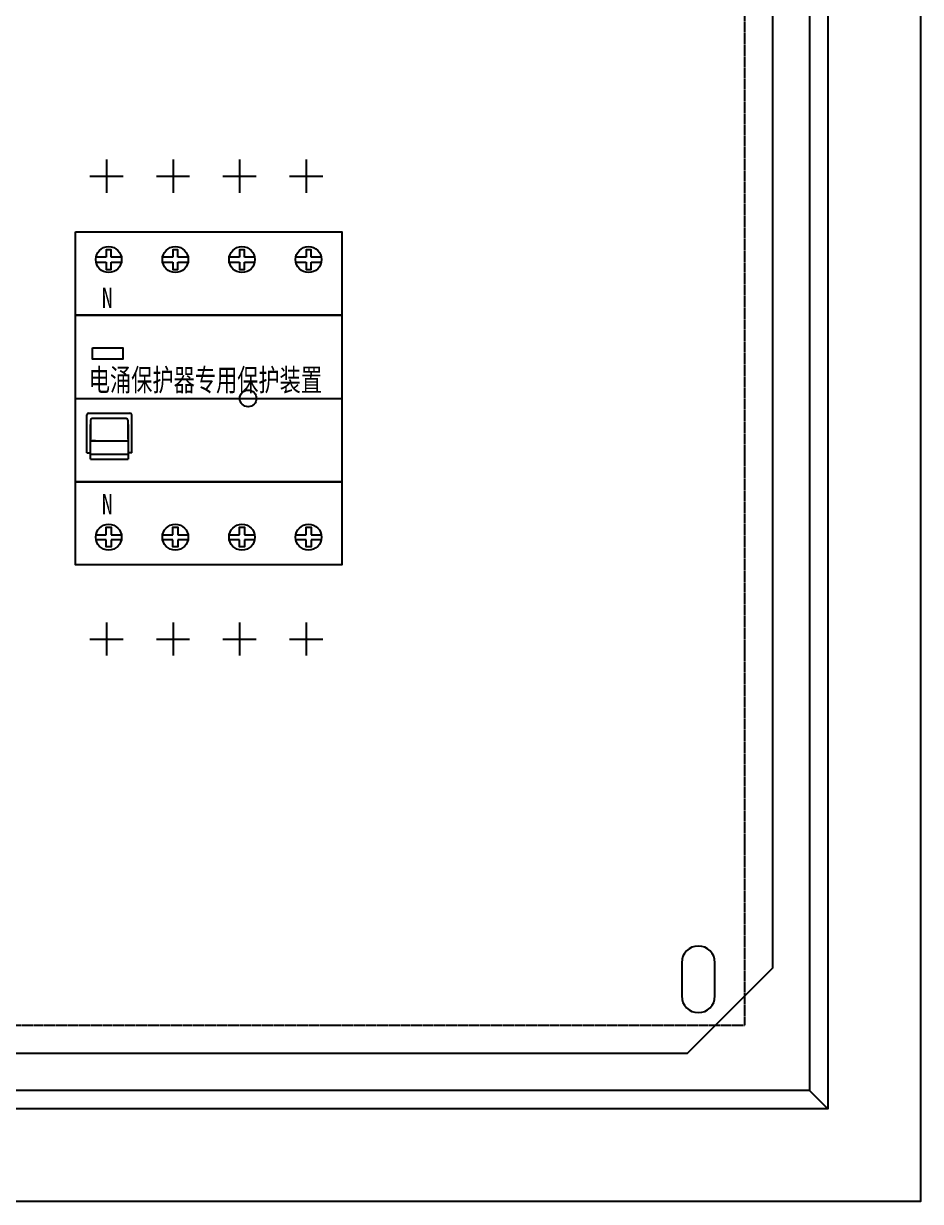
# Model space of a CAD drawing. Extents: x 1608260 to 1608860, y 413774 to 414974.
# Drawn here: x 1608617.6 to 1608859.9, y 413774.1 to 414092.3 of the extents above; entities that cross this region are included whole.
import ezdxf
from ezdxf.enums import TextEntityAlignment as Align

# ---------------------------------------------------------------- set-up
doc = ezdxf.new("R2010")
doc.units = 0
doc.header["$MEASUREMENT"] = 0
doc.linetypes.add('LYJS-XX', pattern=[0.35, 0.25, -0.1])
for name, color, linetype in [('dian', 7, 'Continuous'), ('LY-JS-BJ', 7, 'Continuous'), ('布置图', 20, 'Continuous'), ('照明平面设备层', 1, 'Continuous')]:
    doc.layers.add(name, color=color, linetype=linetype)
doc.styles.add('-宋体', font='', dxfattribs={"width": 0.65})
doc.styles.get('-宋体').set_extended_font_data('NSimSun')

# ---------------------------------------------------------------- blocks, each defined once
blk = doc.blocks.new('后备保护-72mm-2022.1')
at = {"color": 1}
for p, q in [((8.37, 64.5), (8.37, 55.5)), ((26.37, 64.5), (26.37, 55.5)), ((44.37, 64.5), (44.37, 55.5)), ((62.37, 64.5), (62.37, 55.5)), ((3.87, 60), (12.87, 60)), ((21.87, 60), (30.87, 60)), ((39.87, 60), (48.87, 60)), ((57.87, 60), (66.87, 60)), ((8.37, -60.5), (8.37, -69.5)), ((26.37, -60.5), (26.37, -69.5)), ((44.37, -60.5), (44.37, -69.5)), ((62.37, -60.5), (62.37, -69.5)), ((3.87, -65), (12.87, -65)), ((21.87, -65), (30.87, -65)), ((39.87, -65), (48.87, -65)), ((57.87, -65), (66.87, -65))]:
    blk.add_line(p, q, dxfattribs=at)
at = {"color": 0}
for p, q in [((3.11, -14.72), (3.11, -4.45)), ((3.5, -3.96), (14.73, -3.96)), ((4.05, -5.96), (4.05, -10.98)), ((13.75, -5.46), (4.55, -5.46)), ((14.25, -10.98), (14.25, -5.96)), ((15.23, -14.72), (15.23, -4.46)), ((4.05, -16.39), (4.05, -7.09)), ((14.25, -7.09), (14.25, -16.39)), ((4.05, -11.45), (14.25, -11.45)), ((5.39, -11.45), (4.05, -11.45)), ((3.11, -14.72), (4.05, -14.72)), ((4.05, -15.09), (14.25, -15.09)), ((15.23, -14.72), (14.25, -14.72)), ((4.05, -16.39), (14.25, -16.39))]:
    blk.add_line(p, q, dxfattribs=at)
for points in [[(9.68, 38.18), (9.68, 40.13), (8.32, 40.13), (8.32, 38.18)], [(27.68, 38.18), (27.68, 40.13), (26.32, 40.13), (26.32, 38.18)], [(45.68, 38.18), (45.68, 40.13), (44.32, 40.13), (44.32, 38.18)], [(63.68, 38.18), (63.68, 40.13), (62.32, 40.13), (62.32, 38.18)], [(8.32, 38.18), (5.57, 38.18)], [(5.57, 36.82), (8.32, 36.82)], [(8.32, 36.82), (8.32, 34.79), (9.68, 34.79), (9.68, 36.82)], [(12.43, 38.18), (9.68, 38.18)], [(9.68, 36.82), (12.43, 36.82)], [(26.32, 38.18), (23.57, 38.18)], [(23.57, 36.82), (26.32, 36.82)], [(26.32, 36.82), (26.32, 34.79), (27.68, 34.79), (27.68, 36.82)], [(30.43, 38.18), (27.68, 38.18)], [(27.68, 36.82), (30.43, 36.82)], [(44.32, 38.18), (41.57, 38.18)], [(41.57, 36.82), (44.32, 36.82)], [(44.32, 36.82), (44.32, 34.79), (45.68, 34.79), (45.68, 36.82)], [(48.43, 38.18), (45.68, 38.18)], [(45.68, 36.82), (48.43, 36.82)], [(62.32, 38.18), (59.57, 38.18)], [(59.57, 36.82), (62.32, 36.82)], [(62.32, 36.82), (62.32, 34.79), (63.68, 34.79), (63.68, 36.82)], [(66.43, 38.18), (63.68, 38.18)], [(63.68, 36.82), (66.43, 36.82)], [(8.32, -36.82), (8.32, -34.79), (9.68, -34.79), (9.68, -36.82)], [(26.32, -36.82), (26.32, -34.79), (27.68, -34.79), (27.68, -36.82)], [(44.32, -36.82), (44.32, -34.79), (45.68, -34.79), (45.68, -36.82)], [(62.32, -36.82), (62.32, -34.79), (63.68, -34.79), (63.68, -36.82)], [(5.57, -36.82), (8.32, -36.82)], [(8.32, -38.18), (5.57, -38.18)], [(9.68, -38.18), (9.68, -40.13), (8.32, -40.13), (8.32, -38.18)], [(9.68, -36.82), (12.43, -36.82)], [(12.43, -38.18), (9.68, -38.18)], [(23.57, -36.82), (26.32, -36.82)], [(26.32, -38.18), (23.57, -38.18)], [(27.68, -38.18), (27.68, -40.13), (26.32, -40.13), (26.32, -38.18)], [(27.68, -36.82), (30.43, -36.82)], [(30.43, -38.18), (27.68, -38.18)], [(41.57, -36.82), (44.32, -36.82)], [(44.32, -38.18), (41.57, -38.18)], [(45.68, -38.18), (45.68, -40.13), (44.32, -40.13), (44.32, -38.18)], [(45.68, -36.82), (48.43, -36.82)], [(48.43, -38.18), (45.68, -38.18)], [(59.57, -36.82), (62.32, -36.82)], [(62.32, -38.18), (59.57, -38.18)], [(63.68, -38.18), (63.68, -40.13), (62.32, -40.13), (62.32, -38.18)], [(63.68, -36.82), (66.43, -36.82)], [(66.43, -38.18), (63.68, -38.18)]]:
    blk.add_lwpolyline(points)
for centre in [(9, 37.5), (27, 37.5), (45, 37.5), (63, 37.5), (9, -37.5), (27, -37.5), (45, -37.5), (63, -37.5)]:
    blk.add_circle(centre, 3.5)
for centre, start, end in [((3.61, -4.45), 90, 180), ((4.55, -5.96), 90, 180), ((13.75, -5.96), 0, 90), ((14.73, -4.46), 0, 90)]:
    blk.add_arc(centre, 0.5, start, end, dxfattribs=at)
at = {"layer": 'dian', "color": 0, "ltscale": 0.5}
for points in [[(0, 45), (72, 45), (72, 22.5), (0, 22.5)], [(72, -22.5), (0, -22.5), (0, 22.5), (72, 22.5)], [(4.63, 13.63), (12.84, 13.63), (12.84, 10.63), (4.63, 10.63)], [(0, -22.5), (72, -22.5), (72, -45), (0, -45)]]:
    blk.add_lwpolyline(points, close=True, dxfattribs=at)
at = {"layer": '照明平面设备层'}
blk.add_line((0, 0), (72, 0), dxfattribs=at)
at = {"style": '-宋体', "width": 0.8}
for p in [(7.13, 24.44), (7.13, -31.32)]:
    blk.add_text('N', height=5.47, dxfattribs=at).set_placement(p)
at = {"color": 0, "style": '-宋体', "width": 0.7}
blk.add_text('电涌保护器专用保护装置', height=6, dxfattribs=at).set_placement((35.13, 1.99), align=Align.CENTER)
blk = doc.blocks.new('600-1200-明-底板')
at = {"layer": 'LY-JS-BJ', "color": 1}
blk.add_lwpolyline([(-237, 560), (237, 560), (260, 537), (260, -537), (237, -560), (-237, -560), (-260, -537), (-260, 537)], close=True, dxfattribs=at)
blk.add_lwpolyline([(235.5, -535.5), (235.5, -544.5, 1), (244.5, -544.5), (244.5, -535.5, 1)], format="xyb", close=True, dxfattribs=at)

msp = doc.modelspace()

# ---------------------------------------------------------------- linework, layer by layer
at = {"color": 6}
msp.add_circle((1608678.28, 413991.07), 2.25, dxfattribs=at)
at = {"layer": 'LY-JS-BJ', "color": 6, "ltscale": 50}
msp.add_line((1608834.9, 413799.13), (1608829.9, 413804.13), dxfattribs=at)
for points in [[(1608284.9, 414949.13), (1608834.9, 414949.13), (1608834.9, 413799.13), (1608284.9, 413799.13)], [(1608289.9, 414944.13), (1608829.9, 414944.13), (1608829.9, 413804.13), (1608289.9, 413804.13)]]:
    msp.add_lwpolyline(points, close=True, dxfattribs=at)
at = {"layer": 'LY-JS-BJ', "color": 6, "linetype": 'LYJS-XX', "lineweight": -3}
msp.add_lwpolyline([(1608307.4, 414926.63), (1608812.4, 414926.63), (1608812.4, 413821.63), (1608307.4, 413821.63)], close=True, dxfattribs=at)
at = {"layer": '布置图', "ltscale": 50}
msp.add_lwpolyline([(1608259.9, 414974.13), (1608859.9, 414974.13), (1608859.9, 413774.13), (1608259.9, 413774.13)], close=True, dxfattribs=at)

# ---------------------------------------------------------------- block references
at = {"color": 6}
msp.add_blockref('后备保护-72mm-2022.1', (1608631.62, 413991.07), dxfattribs=at)
at = {"layer": 'LY-JS-BJ', "color": 6, "ltscale": 50}
msp.add_blockref('600-1200-明-底板', (1608559.9, 414374.13), dxfattribs=at)

doc.saveas('drawing.dxf')
